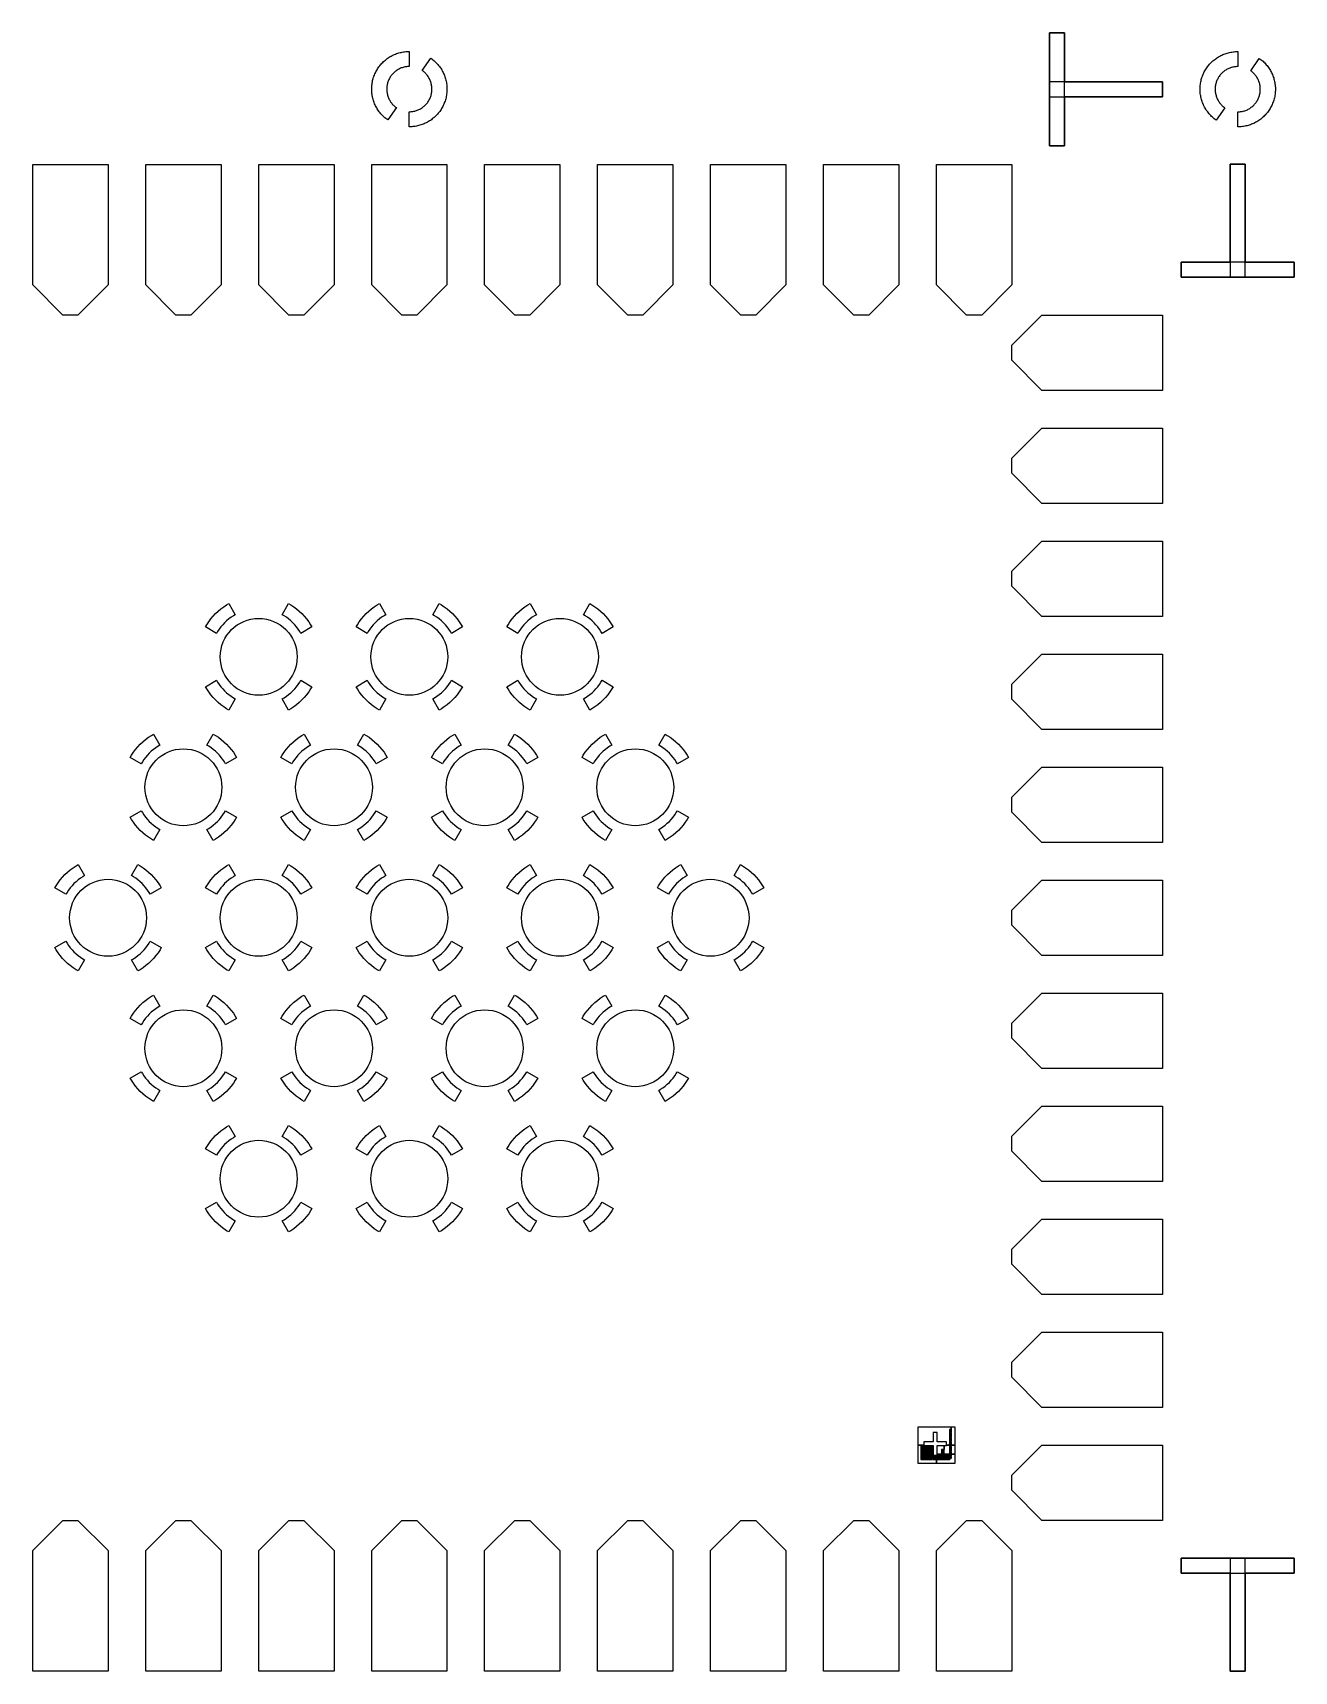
# Model space of a CAD drawing. Extents: x -17000 to 83000, y -61000 to 39000.
# Drawn here: x 28000 to 44750, y -10002 to 11748 of the extents above; entities that cross this region are included whole.
import ezdxf

# ---------------------------------------------------------------- set-up
doc = ezdxf.new("R2010")
doc.units = 0
doc.layers.add('Central Electrodes', color=2, linetype='CONTINUOUS')

# ---------------------------------------------------------------- blocks, each defined once
blk = doc.blocks.new('Half_moon_alignment1')
at = {"layer": 'Central Electrodes'}
for points in [[(-286.79, -409.58), (-299.5, -400.5), (-311.75, -391), (-324, -381), (-335.75, -370.75), (-347, -360), (-358, -349), (-368.75, -337.5), (-379.25, -326), (-389.25, -314), (-398.75, -301.5), (-408, -289), (-417, -276), (-425.25, -263), (-433.25, -249.5), (-441, -236), (-448, -222), (-454.75, -208), (-461, -193.5), (-466.75, -179), (-472.25, -164.5), (-477.25, -149.5), (-481.5, -134.5), (-485.5, -119.5), (-489, -104.25), (-492, -89), (-494.5, -73.5), (-496.75, -58), (-498.25, -42.5), (-499.25, -27), (-500, -11.25), (-500, 4.25), (-499.75, 20), (-498.75, 35.5), (-497.5, 51), (-495.5, 66.5), (-493.25, 82), (-490.5, 97.5), (-487.25, 112.75), (-483.5, 127.75), (-479.25, 143), (-474.5, 157.75), (-469.25, 172.5), (-463.75, 187), (-457.75, 201.5), (-451, 215.75), (-444.25, 229.75), (-436.75, 243.5), (-429, 257), (-420.75, 270.25), (-412, 283.25), (-403, 296), (-393.5, 308.5), (-383.75, 320.5), (-373.5, 332.5), (-363, 344), (-352, 355), (-340.75, 366), (-329.25, 376.5), (-317.25, 386.5), (-305, 396.25), (-292.5, 405.5), (-279.75, 414.5), (-266.5, 423), (-253.25, 431.25), (-239.75, 438.75), (-225.75, 446), (-211.75, 453), (-197.5, 459.25), (-183, 465.25), (-168.5, 470.75), (-153.75, 475.75), (-138.75, 480.5), (-123.75, 484.5), (-108.5, 488), (-93.25, 491.25), (-77.75, 494), (-62.25, 496.25), (-46.75, 497.75), (-31.25, 499), (-15.5, 499.75), (0, 500), (0, 300), (-12, 299.75), (-24, 299), (-36, 297.75), (-48, 296.25), (-59.75, 294), (-71.5, 291.25), (-83.25, 288.25), (-94.75, 284.75), (-106.25, 280.75), (-117.25, 276.25), (-128.25, 271.25), (-139, 265.75), (-149.75, 260), (-160, 253.75), (-170, 247.25), (-179.75, 240.25), (-189.25, 232.75), (-198.5, 225), (-207.5, 216.75), (-216, 208.25), (-224.25, 199.5), (-232, 190.25), (-239.5, 180.75), (-246.5, 171), (-253.25, 161), (-259.5, 150.75), (-265.25, 140.25), (-270.75, 129.5), (-275.75, 118.5), (-280.25, 107.25), (-284.25, 96), (-288, 84.5), (-291, 72.75), (-293.75, 61), (-296, 49.25), (-297.75, 37.25), (-299, 25.25), (-299.75, 13.25), (-300, 1.25), (-299.75, -10.75), (-299.25, -22.75), (-298, -34.75), (-296.25, -46.75), (-294.25, -58.75), (-291.75, -70.5), (-288.5, -82), (-285, -93.5), (-281, -105), (-276.75, -116.25), (-271.75, -127.25), (-266.5, -138), (-260.75, -148.5), (-254.5, -159), (-248, -169), (-241, -178.75), (-233.5, -188.25), (-225.75, -197.5), (-217.75, -206.5), (-209.25, -215), (-200.5, -223.25), (-191.25, -231.25), (-181.75, -238.75), (-172.07, -245.75)], [(0, -500), (0, -300), (12, -299.75), (24, -299), (36, -297.75), (48, -296.25), (59.75, -294), (71.5, -291.25), (83.25, -288.25), (94.75, -284.75), (106.25, -280.75), (117.25, -276.25), (128.25, -271.25), (139, -265.75), (149.75, -260), (160, -253.75), (170, -247.25), (179.75, -240.25), (189.25, -232.75), (198.5, -225), (207.5, -216.75), (216, -208.25), (224.25, -199.5), (232, -190.25), (239.5, -180.75), (246.5, -171), (253.25, -161), (259.5, -150.75), (265.25, -140.25), (270.75, -129.5), (275.75, -118.5), (280.25, -107.25), (284.25, -96), (288, -84.5), (291, -72.75), (293.75, -61), (296, -49.25), (297.75, -37.25), (299, -25.25), (299.75, -13.25), (300, -1.25), (299.75, 10.75), (299.25, 22.75), (298, 34.75), (296.25, 46.75), (294.25, 58.75), (291.75, 70.5), (288.5, 82), (285, 93.5), (281, 105), (276.75, 116.25), (271.75, 127.25), (266.5, 138), (260.75, 148.5), (254.5, 159), (248, 169), (241, 178.75), (233.5, 188.25), (225.75, 197.5), (217.75, 206.5), (209.25, 215), (200.5, 223.25), (191.25, 231.25), (181.75, 238.75), (172.07, 245.75), (286.79, 409.58), (299.5, 400.5), (311.75, 391), (324, 381), (335.75, 370.75), (347, 360), (358, 349), (368.75, 337.5), (379.25, 326), (389.25, 314), (398.75, 301.5), (408, 289), (417, 276), (425.25, 263), (433.25, 249.5), (441, 236), (448, 222), (454.75, 208), (461, 193.5), (466.75, 179), (472.25, 164.5), (477.25, 149.5), (481.5, 134.5), (485.5, 119.5), (489, 104.25), (492, 89), (494.5, 73.5), (496.75, 58), (498.25, 42.5), (499.25, 27), (500, 11.25), (500, -4.25), (499.75, -20), (498.75, -35.5), (497.5, -51), (495.5, -66.5), (493.25, -82), (490.5, -97.5), (487.25, -112.75), (483.5, -127.75), (479.25, -143), (474.5, -157.75), (469.25, -172.5), (463.75, -187), (457.75, -201.5), (451, -215.75), (444.25, -229.75), (436.75, -243.5), (429, -257), (420.75, -270.25), (412, -283.25), (403, -296), (393.5, -308.5), (383.75, -320.5), (373.5, -332.5), (363, -344), (352, -355), (340.75, -366), (329.25, -376.5), (317.25, -386.5), (305, -396.25), (292.5, -405.5), (279.75, -414.5), (266.5, -423), (253.25, -431.25), (239.75, -438.75), (225.75, -446), (211.75, -453), (197.5, -459.25), (183, -465.25), (168.5, -470.75), (153.75, -475.75), (138.75, -480.5), (123.75, -484.5), (108.5, -488), (93.25, -491.25), (77.75, -494), (62.25, -496.25), (46.75, -497.75), (31.25, -499), (15.5, -499.75)]]:
    blk.add_lwpolyline(points, close=True, dxfattribs=at)
blk = doc.blocks.new('BIG_photolith_alignment1')
at = {"layer": 'Central Electrodes'}
for points in [[(-225, -17.5), (-225, 225), (210, 225), (210, 190), (190, 190), (190, 185), (210, 185), (210, 180.5), (190, 180.5), (190, 175.5), (210, 175.5), (210, 171), (190, 171), (190, 166), (210, 166), (210, 161.5), (190, 161.5), (190, 156.5), (210, 156.5), (210, 152), (190, 152), (190, 147), (210, 147), (210, 142.5), (190, 142.5), (190, 137.5), (210, 137.5), (210, 133), (190, 133), (190, 128), (210, 128), (210, 123.5), (190, 123.5), (190, 118.5), (210, 118.5), (210, 114), (190, 114), (190, 109), (210, 109), (210, 104.5), (190, 104.5), (190, 99.5), (210, 99.5), (210, 95), (190, 95), (190, 90), (210, 90), (210, 85.5), (190, 85.5), (190, 80.5), (210, 80.5), (210, 76), (190, 76), (190, 71), (210, 71), (210, 66.5), (190, 66.5), (190, 61.5), (210, 61.5), (210, 57), (190, 57), (190, 52), (210, 52), (210, 47.5), (190, 47.5), (190, 42.5), (210, 42.5), (210, 38), (190, 38), (190, 33), (210, 33), (210, 28.5), (190, 28.5), (190, 23.5), (210, 23.5), (210, 19), (190, 19), (190, 14), (210, 14), (210, 9.5), (190, 9.5), (190, 4.5), (210, 4.5), (210, 0), (185, 0), (185, -5), (210, -5), (210, -9.5), (190, -9.5), (190, -14.5), (210, -14.5), (210, 225), (260, 225), (260, -17.5), (150, -17.5), (150, 25), (25, 25), (25, 150), (-25, 150), (-25, 25), (-150, 25), (-150, -17.5)], [(-225, -260), (-225, -17.5), (-185, -17.5), (-185, -190), (-190, -190), (-190, -210), (-185, -210), (-185, -17.5), (-175.5, -17.5), (-175.5, -190), (-180.5, -190), (-180.5, -210), (-175.5, -210), (-175.5, -17.5), (-166, -17.5), (-166, -190), (-171, -190), (-171, -210), (-166, -210), (-166, -17.5), (-156.5, -17.5), (-156.5, -190), (-161.5, -190), (-161.5, -210), (-156.5, -210), (-156.5, -17.5), (-150, -17.5), (-150, -25), (-147, -25), (-147, -190), (-152, -190), (-152, -210), (-147, -210), (-147, -25), (-137.5, -25), (-137.5, -190), (-142.5, -190), (-142.5, -210), (-137.5, -210), (-137.5, -25), (-128, -25), (-128, -190), (-133, -190), (-133, -210), (-128, -210), (-128, -25), (-118.5, -25), (-118.5, -190), (-123.5, -190), (-123.5, -210), (-118.5, -210), (-118.5, -25), (-109, -25), (-109, -190), (-114, -190), (-114, -210), (-109, -210), (-109, -25), (-99.5, -25), (-99.5, -190), (-104.5, -190), (-104.5, -210), (-99.5, -210), (-99.5, -25), (-90, -25), (-90, -190), (-95, -190), (-95, -210), (-90, -210), (-90, -25), (-80.5, -25), (-80.5, -190), (-85.5, -190), (-85.5, -210), (-80.5, -210), (-80.5, -25), (-71, -25), (-71, -190), (-76, -190), (-76, -210), (-71, -210), (-71, -25), (-61.5, -25), (-61.5, -190), (-66.5, -190), (-66.5, -210), (-61.5, -210), (-61.5, -25), (-52, -25), (-52, -190), (-57, -190), (-57, -210), (-52, -210), (-52, -25), (-42.5, -25), (-42.5, -190), (-47.5, -190), (-47.5, -210), (-42.5, -210), (-42.5, -25), (-33, -25), (-33, -190), (-38, -190), (-38, -210), (-33, -210), (-33, -25), (-25, -25), (-25, -150), (-23.5, -150), (-23.5, -190), (-28.5, -190), (-28.5, -210), (-23.5, -210), (-23.5, -150), (-14, -150), (-14, -190), (-19, -190), (-19, -210), (-14, -210), (-14, -150), (-4.5, -150), (-4.5, -190), (-9.5, -190), (-9.5, -210), (-4.5, -210), (-4.5, -150), (5, -150), (5, -185), (0, -185), (0, -210), (5, -210), (5, -150), (14.5, -150), (14.5, -190), (9.5, -190), (9.5, -210), (14.5, -210), (14.5, -150), (17.5, -150), (17.5, -260)], [(17.5, -260), (17.5, -150), (24, -150), (24, -190), (19, -190), (19, -210), (24, -210), (24, -150), (25, -150), (25, -138.75), (33.5, -138.75), (33.5, -190), (28.5, -190), (28.5, -210), (33.5, -210), (33.5, -138.75), (43, -138.75), (43, -190), (38, -190), (38, -210), (43, -210), (43, -138.75), (52.5, -138.75), (52.5, -190), (47.5, -190), (47.5, -210), (52.5, -210), (52.5, -138.75), (62, -138.75), (62, -190), (57, -190), (57, -210), (62, -210), (62, -138.75), (71.5, -138.75), (71.5, -190), (66.5, -190), (66.5, -210), (71.5, -210), (71.5, -138.75), (81, -138.75), (81, -190), (76, -190), (76, -210), (81, -210), (81, -138.75), (90.5, -138.75), (90.5, -190), (85.5, -190), (85.5, -210), (90.5, -210), (90.5, -138.75), (100, -138.75), (100, -190), (95, -190), (95, -210), (100, -210), (100, -138.75), (109.5, -138.75), (109.5, -190), (104.5, -190), (104.5, -210), (109.5, -210), (109.5, -138.75), (119, -138.75), (119, -190), (114, -190), (114, -210), (119, -210), (119, -138.75), (128.5, -138.75), (128.5, -190), (123.5, -190), (123.5, -210), (128.5, -210), (128.5, -138.75), (138, -138.75), (138, -190), (133, -190), (133, -210), (138, -210), (138, -138.75), (147.5, -138.75), (147.5, -190), (142.5, -190), (142.5, -210), (147.5, -210), (147.5, -138.75), (157, -138.75), (157, -190), (152, -190), (152, -210), (157, -210), (157, -138.75), (166.5, -138.75), (166.5, -190), (161.5, -190), (161.5, -210), (166.5, -210), (166.5, -138.75), (176, -138.75), (176, -190), (171, -190), (171, -210), (176, -210), (176, -138.75), (185.5, -138.75), (185.5, -190), (180.5, -190), (180.5, -210), (185.5, -210), (185.5, -138.75), (210, -138.75), (210, -142.5), (190, -142.5), (190, -147.5), (210, -147.5), (210, -152), (190, -152), (190, -157), (210, -157), (210, -161.5), (190, -161.5), (190, -166.5), (210, -166.5), (210, -171), (190, -171), (190, -176), (210, -176), (210, -180.5), (190, -180.5), (190, -185.5), (210, -185.5), (210, -190), (190, -190), (190, -210), (195, -210), (195, -195), (210, -195), (210, -138.75), (260, -138.75), (260, -260)], [(25, -138.75), (25, -25), (117.5, -25), (117.5, -77.5), (82.5, -77.5), (82.5, -122.5), (117.5, -122.5), (117.5, -25), (150, -25), (150, -17.5), (210, -17.5), (210, -19), (190, -19), (190, -24), (210, -24), (210, -28.5), (190, -28.5), (190, -33.5), (210, -33.5), (210, -38), (190, -38), (190, -43), (210, -43), (210, -47.5), (190, -47.5), (190, -52.5), (210, -52.5), (210, -57), (190, -57), (190, -62), (210, -62), (210, -66.5), (190, -66.5), (190, -71.5), (210, -71.5), (210, -76), (190, -76), (190, -81), (210, -81), (210, -85.5), (190, -85.5), (190, -90.5), (210, -90.5), (210, -95), (190, -95), (190, -100), (210, -100), (210, -104.5), (190, -104.5), (190, -109.5), (210, -109.5), (210, -114), (190, -114), (190, -119), (210, -119), (210, -123.5), (190, -123.5), (190, -128.5), (210, -128.5), (210, -133), (190, -133), (190, -138), (210, -138), (210, -17.5), (260, -17.5), (260, -138.75)], [(92.5, -117.5), (87.5, -112.5), (87.5, -87.5), (92.5, -82.5), (107.5, -82.5), (112.5, -87.5), (112.5, -112.5), (107.5, -117.5), (92.5, -117.5), (92.5, -110), (95, -112.5), (105, -112.5), (107.5, -110), (107.5, -90), (105, -87.5), (95, -87.5), (92.5, -90)]]:
    blk.add_lwpolyline(points, close=True, dxfattribs=at)

msp = doc.modelspace()

# ---------------------------------------------------------------- linework, layer by layer
at = {"layer": 'Central Electrodes'}
for points in [[(41499.865, 10248.084), (41499.865, 11748.084), (41699.865, 11748.084), (41699.865, 11098.084), (42999.865, 11098.084), (42999.865, 10898.084), (41699.865, 10898.084), (41699.865, 10248.084)], [(28400, 8000), (28000, 8400), (28000, 10000), (29000, 10000), (29000, 8400), (28600, 8000)], [(29900, 8000), (29500, 8400), (29500, 10000), (30500, 10000), (30500, 8400), (30100, 8000)], [(31400, 8000), (31000, 8400), (31000, 10000), (32000, 10000), (32000, 8400), (31600, 8000)], [(32900, 8000), (32500, 8400), (32500, 10000), (33500, 10000), (33500, 8400), (33100, 8000)], [(34400, 8000), (34000, 8400), (34000, 10000), (35000, 10000), (35000, 8400), (34600, 8000)], [(35900, 8000), (35500, 8400), (35500, 10000), (36500, 10000), (36500, 8400), (36100, 8000)], [(37400, 8000), (37000, 8400), (37000, 10000), (38000, 10000), (38000, 8400), (37600, 8000)], [(38900, 8000), (38500, 8400), (38500, 10000), (39500, 10000), (39500, 8400), (39100, 8000)], [(40400, 8000), (40000, 8400), (40000, 10000), (41000, 10000), (41000, 8400), (40600, 8000)], [(43249.137, 8501.916), (43249.137, 8701.916), (43899.137, 8701.916), (43899.137, 10001.916), (44099.137, 10001.916), (44099.137, 8701.916), (44749.137, 8701.916), (44749.137, 8501.916)], [(41400, 7000), (41000, 7400), (41000, 7600), (41400, 8000), (43000, 8000), (43000, 7000)], [(41400, 5500), (41000, 5900), (41000, 6100), (41400, 6500), (43000, 6500), (43000, 5500)], [(41400, 4000), (41000, 4400), (41000, 4600), (41400, 5000), (43000, 5000), (43000, 4000)], [(30440.743, 3775.442), (30293.52, 3860.442), (30310.303, 3889.513), (30336.206, 3928.896), (30364.353, 3966.704), (30394.654, 4002.814), (30427.001, 4037.1), (30461.287, 4069.448), (30497.398, 4099.748), (30535.205, 4127.895), (30574.59, 4153.799), (30603.66, 4170.582), (30688.66, 4023.358), (30663.872, 4009.047), (30632.757, 3988.581), (30602.88, 3966.34), (30574.35, 3942.399), (30547.26, 3916.842), (30521.701, 3889.751), (30497.762, 3861.221), (30475.521, 3831.346), (30455.055, 3800.229)], [(31559.257, 3775.442), (31544.945, 3800.229), (31524.479, 3831.346), (31502.238, 3861.221), (31478.299, 3889.751), (31452.74, 3916.842), (31425.649, 3942.399), (31397.12, 3966.34), (31367.243, 3988.581), (31336.127, 4009.047), (31311.34, 4023.358), (31396.34, 4170.582), (31425.409, 4153.799), (31464.794, 4127.895), (31502.602, 4099.748), (31538.713, 4069.448), (31572.999, 4037.1), (31605.346, 4002.814), (31635.646, 3966.704), (31663.793, 3928.896), (31689.697, 3889.513), (31706.48, 3860.442)], [(32440.743, 3775.442), (32293.52, 3860.442), (32310.303, 3889.513), (32336.206, 3928.896), (32364.353, 3966.704), (32394.654, 4002.814), (32427.001, 4037.1), (32461.287, 4069.448), (32497.398, 4099.748), (32535.205, 4127.895), (32574.59, 4153.799), (32603.66, 4170.582), (32688.66, 4023.358), (32663.872, 4009.047), (32632.757, 3988.581), (32602.88, 3966.34), (32574.35, 3942.399), (32547.26, 3916.842), (32521.701, 3889.751), (32497.762, 3861.221), (32475.521, 3831.346), (32455.055, 3800.229)], [(33559.257, 3775.442), (33544.945, 3800.229), (33524.479, 3831.346), (33502.238, 3861.221), (33478.299, 3889.751), (33452.74, 3916.842), (33425.65, 3942.399), (33397.12, 3966.34), (33367.243, 3988.581), (33336.127, 4009.047), (33311.34, 4023.358), (33396.34, 4170.582), (33425.409, 4153.799), (33464.794, 4127.895), (33502.602, 4099.748), (33538.713, 4069.448), (33572.999, 4037.1), (33605.346, 4002.814), (33635.646, 3966.704), (33663.793, 3928.896), (33689.697, 3889.513), (33706.48, 3860.442)], [(34440.743, 3775.442), (34293.52, 3860.442), (34310.303, 3889.513), (34336.207, 3928.896), (34364.354, 3966.704), (34394.654, 4002.814), (34427.001, 4037.1), (34461.287, 4069.448), (34497.398, 4099.748), (34535.206, 4127.895), (34574.591, 4153.799), (34603.66, 4170.582), (34688.66, 4023.358), (34663.873, 4009.047), (34632.757, 3988.581), (34602.88, 3966.34), (34574.35, 3942.399), (34547.26, 3916.842), (34521.701, 3889.751), (34497.762, 3861.221), (34475.521, 3831.346), (34455.055, 3800.229)], [(35559.257, 3775.442), (35544.945, 3800.229), (35524.479, 3831.346), (35502.238, 3861.221), (35478.299, 3889.751), (35452.74, 3916.842), (35425.65, 3942.399), (35397.12, 3966.34), (35367.243, 3988.581), (35336.127, 4009.047), (35311.34, 4023.358), (35396.34, 4170.582), (35425.409, 4153.799), (35464.794, 4127.895), (35502.602, 4099.748), (35538.713, 4069.448), (35572.999, 4037.1), (35605.346, 4002.814), (35635.646, 3966.704), (35663.793, 3928.896), (35689.697, 3889.513), (35706.48, 3860.442)], [(41400, 2500), (41000, 2900), (41000, 3100), (41400, 3500), (43000, 3500), (43000, 2500)], [(30603.66, 2757.621), (30574.59, 2774.405), (30535.206, 2800.309), (30497.399, 2828.454), (30461.287, 2858.756), (30427.001, 2891.103), (30394.654, 2925.389), (30364.353, 2961.499), (30336.206, 2999.308), (30310.303, 3038.691), (30293.52, 3067.762), (30440.743, 3152.762), (30455.054, 3127.974), (30475.521, 3096.858), (30497.762, 3066.982), (30521.701, 3038.452), (30547.26, 3011.362), (30574.351, 2985.803), (30602.88, 2961.864), (30632.756, 2939.622), (30663.874, 2919.156), (30688.66, 2904.845)], [(31396.34, 2757.621), (31311.34, 2904.845), (31336.126, 2919.156), (31367.244, 2939.622), (31397.12, 2961.864), (31425.649, 2985.803), (31452.74, 3011.362), (31478.299, 3038.452), (31502.238, 3066.982), (31524.479, 3096.858), (31544.945, 3127.974), (31559.257, 3152.762), (31706.48, 3067.762), (31689.696, 3038.691), (31663.794, 2999.308), (31635.646, 2961.499), (31605.346, 2925.389), (31572.999, 2891.103), (31538.713, 2858.756), (31502.601, 2828.454), (31464.794, 2800.309), (31425.41, 2774.405)], [(32603.66, 2757.621), (32574.59, 2774.405), (32535.206, 2800.309), (32497.399, 2828.454), (32461.287, 2858.756), (32427.001, 2891.103), (32394.654, 2925.389), (32364.353, 2961.499), (32336.206, 2999.308), (32310.303, 3038.691), (32293.52, 3067.762), (32440.743, 3152.762), (32455.054, 3127.974), (32475.521, 3096.858), (32497.762, 3066.982), (32521.701, 3038.452), (32547.26, 3011.362), (32574.351, 2985.803), (32602.88, 2961.864), (32632.756, 2939.622), (32663.874, 2919.156), (32688.66, 2904.845)], [(33396.34, 2757.621), (33311.34, 2904.845), (33336.126, 2919.156), (33367.244, 2939.622), (33397.12, 2961.864), (33425.649, 2985.803), (33452.74, 3011.362), (33478.299, 3038.452), (33502.238, 3066.982), (33524.479, 3096.858), (33544.945, 3127.974), (33559.257, 3152.762), (33706.48, 3067.762), (33689.697, 3038.691), (33663.794, 2999.308), (33635.646, 2961.499), (33605.346, 2925.389), (33572.999, 2891.103), (33538.713, 2858.756), (33502.601, 2828.454), (33464.794, 2800.309), (33425.41, 2774.405)], [(34603.66, 2757.621), (34574.59, 2774.405), (34535.206, 2800.309), (34497.399, 2828.454), (34461.287, 2858.756), (34427.001, 2891.103), (34394.654, 2925.389), (34364.354, 2961.499), (34336.206, 2999.308), (34310.303, 3038.691), (34293.52, 3067.762), (34440.743, 3152.762), (34455.055, 3127.974), (34475.521, 3096.858), (34497.762, 3066.982), (34521.701, 3038.452), (34547.26, 3011.362), (34574.351, 2985.803), (34602.88, 2961.864), (34632.756, 2939.622), (34663.874, 2919.156), (34688.66, 2904.845)], [(35396.34, 2757.621), (35311.34, 2904.845), (35336.126, 2919.156), (35367.244, 2939.622), (35397.12, 2961.864), (35425.649, 2985.803), (35452.74, 3011.362), (35478.299, 3038.452), (35502.238, 3066.982), (35524.479, 3096.858), (35544.945, 3127.974), (35559.257, 3152.762), (35706.48, 3067.762), (35689.697, 3038.691), (35663.794, 2999.308), (35635.646, 2961.499), (35605.346, 2925.389), (35572.999, 2891.103), (35538.713, 2858.756), (35502.601, 2828.454), (35464.794, 2800.309), (35425.41, 2774.405)], [(29440.743, 2043.391), (29293.52, 2128.391), (29310.303, 2157.462), (29336.206, 2196.845), (29364.354, 2234.653), (29394.654, 2270.764), (29427.001, 2305.05), (29461.287, 2337.397), (29497.398, 2367.697), (29535.205, 2395.844), (29574.59, 2421.748), (29603.66, 2438.531), (29688.66, 2291.307), (29663.872, 2276.996), (29632.757, 2256.53), (29602.879, 2234.288), (29574.351, 2210.35), (29547.26, 2184.791), (29521.701, 2157.7), (29497.763, 2129.172), (29475.52, 2099.294), (29455.055, 2068.178)], [(30559.257, 2043.391), (30544.945, 2068.178), (30524.479, 2099.294), (30502.237, 2129.172), (30478.299, 2157.7), (30452.74, 2184.791), (30425.649, 2210.35), (30397.121, 2234.288), (30367.243, 2256.53), (30336.127, 2276.996), (30311.34, 2291.307), (30396.34, 2438.531), (30425.409, 2421.748), (30464.794, 2395.844), (30502.602, 2367.697), (30538.713, 2337.397), (30572.999, 2305.05), (30605.346, 2270.764), (30635.646, 2234.653), (30663.793, 2196.845), (30689.697, 2157.462), (30706.48, 2128.391)], [(31440.743, 2043.391), (31293.52, 2128.391), (31310.303, 2157.462), (31336.206, 2196.845), (31364.354, 2234.653), (31394.654, 2270.764), (31427.001, 2305.05), (31461.287, 2337.397), (31497.398, 2367.697), (31535.205, 2395.844), (31574.59, 2421.748), (31603.66, 2438.531), (31688.66, 2291.307), (31663.872, 2276.996), (31632.757, 2256.53), (31602.879, 2234.288), (31574.351, 2210.35), (31547.26, 2184.791), (31521.701, 2157.7), (31497.763, 2129.172), (31475.52, 2099.294), (31455.055, 2068.178)], [(32559.257, 2043.391), (32544.945, 2068.178), (32524.479, 2099.294), (32502.237, 2129.172), (32478.299, 2157.7), (32452.74, 2184.791), (32425.649, 2210.35), (32397.121, 2234.288), (32367.243, 2256.53), (32336.127, 2276.996), (32311.34, 2291.307), (32396.34, 2438.531), (32425.409, 2421.748), (32464.794, 2395.844), (32502.602, 2367.697), (32538.713, 2337.397), (32572.999, 2305.05), (32605.346, 2270.764), (32635.646, 2234.653), (32663.793, 2196.845), (32689.697, 2157.462), (32706.48, 2128.391)], [(33440.743, 2043.391), (33293.52, 2128.391), (33310.303, 2157.462), (33336.207, 2196.845), (33364.354, 2234.653), (33394.654, 2270.764), (33427.001, 2305.05), (33461.287, 2337.397), (33497.398, 2367.697), (33535.206, 2395.844), (33574.591, 2421.748), (33603.66, 2438.531), (33688.66, 2291.307), (33663.873, 2276.996), (33632.757, 2256.53), (33602.879, 2234.288), (33574.351, 2210.35), (33547.26, 2184.791), (33521.701, 2157.7), (33497.763, 2129.172), (33475.521, 2099.294), (33455.055, 2068.178)], [(34559.257, 2043.391), (34544.945, 2068.178), (34524.479, 2099.294), (34502.237, 2129.172), (34478.299, 2157.7), (34452.74, 2184.791), (34425.649, 2210.35), (34397.121, 2234.288), (34367.243, 2256.53), (34336.127, 2276.996), (34311.34, 2291.307), (34396.34, 2438.531), (34425.409, 2421.748), (34464.794, 2395.844), (34502.602, 2367.697), (34538.713, 2337.397), (34572.999, 2305.05), (34605.346, 2270.764), (34635.646, 2234.653), (34663.793, 2196.845), (34689.697, 2157.462), (34706.48, 2128.391)], [(35440.743, 2043.391), (35293.52, 2128.391), (35310.303, 2157.462), (35336.207, 2196.845), (35364.354, 2234.653), (35394.654, 2270.764), (35427.001, 2305.05), (35461.287, 2337.397), (35497.398, 2367.697), (35535.206, 2395.844), (35574.591, 2421.748), (35603.66, 2438.531), (35688.66, 2291.307), (35663.873, 2276.996), (35632.757, 2256.53), (35602.879, 2234.288), (35574.351, 2210.35), (35547.26, 2184.791), (35521.701, 2157.7), (35497.763, 2129.172), (35475.521, 2099.294), (35455.055, 2068.178)], [(36559.257, 2043.391), (36544.945, 2068.178), (36524.479, 2099.294), (36502.237, 2129.172), (36478.299, 2157.7), (36452.74, 2184.791), (36425.649, 2210.35), (36397.121, 2234.288), (36367.243, 2256.53), (36336.127, 2276.996), (36311.34, 2291.307), (36396.34, 2438.531), (36425.409, 2421.748), (36464.794, 2395.844), (36502.602, 2367.697), (36538.713, 2337.397), (36572.999, 2305.05), (36605.346, 2270.764), (36635.646, 2234.653), (36663.793, 2196.845), (36689.697, 2157.462), (36706.48, 2128.391)], [(41400, 1000), (41000, 1400), (41000, 1600), (41400, 2000), (43000, 2000), (43000, 1000)], [(29603.66, 1025.57), (29574.59, 1042.354), (29535.206, 1068.258), (29497.398, 1096.405), (29461.287, 1126.705), (29427.001, 1159.052), (29394.654, 1193.338), (29364.353, 1229.448), (29336.206, 1267.257), (29310.303, 1306.64), (29293.52, 1335.711), (29440.743, 1420.711), (29455.055, 1395.923), (29475.52, 1364.807), (29497.762, 1334.931), (29521.701, 1306.402), (29547.26, 1279.311), (29574.351, 1253.752), (29602.879, 1229.814), (29632.757, 1207.572), (29663.873, 1187.106), (29688.66, 1172.794)], [(30396.34, 1025.57), (30311.34, 1172.794), (30336.127, 1187.106), (30367.243, 1207.572), (30397.121, 1229.814), (30425.649, 1253.752), (30452.74, 1279.311), (30478.299, 1306.402), (30502.237, 1334.931), (30524.48, 1364.807), (30544.945, 1395.923), (30559.257, 1420.711), (30706.48, 1335.711), (30689.696, 1306.64), (30663.794, 1267.257), (30635.646, 1229.448), (30605.346, 1193.338), (30572.999, 1159.052), (30538.713, 1126.705), (30502.602, 1096.405), (30464.794, 1068.258), (30425.41, 1042.354)], [(31603.66, 1025.57), (31574.59, 1042.354), (31535.206, 1068.258), (31497.398, 1096.405), (31461.287, 1126.705), (31427.001, 1159.052), (31394.654, 1193.338), (31364.353, 1229.448), (31336.206, 1267.257), (31310.303, 1306.64), (31293.52, 1335.711), (31440.743, 1420.711), (31455.055, 1395.923), (31475.52, 1364.807), (31497.762, 1334.931), (31521.701, 1306.402), (31547.26, 1279.311), (31574.351, 1253.752), (31602.879, 1229.814), (31632.757, 1207.572), (31663.873, 1187.106), (31688.66, 1172.794)], [(32396.34, 1025.57), (32311.34, 1172.794), (32336.127, 1187.106), (32367.243, 1207.572), (32397.121, 1229.814), (32425.649, 1253.752), (32452.74, 1279.311), (32478.299, 1306.402), (32502.237, 1334.931), (32524.48, 1364.807), (32544.945, 1395.923), (32559.257, 1420.711), (32706.48, 1335.711), (32689.696, 1306.64), (32663.794, 1267.257), (32635.646, 1229.448), (32605.346, 1193.338), (32572.999, 1159.052), (32538.713, 1126.705), (32502.602, 1096.405), (32464.794, 1068.258), (32425.41, 1042.354)], [(33603.66, 1025.57), (33574.59, 1042.354), (33535.206, 1068.258), (33497.398, 1096.405), (33461.287, 1126.705), (33427.001, 1159.052), (33394.654, 1193.338), (33364.354, 1229.448), (33336.206, 1267.257), (33310.303, 1306.64), (33293.52, 1335.711), (33440.743, 1420.711), (33455.055, 1395.923), (33475.52, 1364.807), (33497.762, 1334.931), (33521.701, 1306.402), (33547.26, 1279.311), (33574.351, 1253.752), (33602.879, 1229.814), (33632.757, 1207.572), (33663.873, 1187.106), (33688.66, 1172.794)], [(34396.34, 1025.57), (34311.34, 1172.794), (34336.127, 1187.106), (34367.243, 1207.572), (34397.121, 1229.814), (34425.649, 1253.752), (34452.74, 1279.311), (34478.299, 1306.402), (34502.238, 1334.931), (34524.48, 1364.807), (34544.945, 1395.923), (34559.257, 1420.711), (34706.48, 1335.711), (34689.697, 1306.64), (34663.794, 1267.257), (34635.646, 1229.448), (34605.346, 1193.338), (34572.999, 1159.052), (34538.713, 1126.705), (34502.602, 1096.405), (34464.794, 1068.258), (34425.41, 1042.354)], [(35603.66, 1025.57), (35574.59, 1042.354), (35535.206, 1068.258), (35497.398, 1096.405), (35461.287, 1126.705), (35427.001, 1159.052), (35394.654, 1193.338), (35364.354, 1229.448), (35336.206, 1267.257), (35310.303, 1306.64), (35293.52, 1335.711), (35440.743, 1420.711), (35455.055, 1395.923), (35475.52, 1364.807), (35497.762, 1334.931), (35521.701, 1306.402), (35547.26, 1279.311), (35574.351, 1253.752), (35602.879, 1229.814), (35632.757, 1207.572), (35663.873, 1187.106), (35688.66, 1172.794)], [(36396.34, 1025.57), (36311.34, 1172.794), (36336.127, 1187.106), (36367.243, 1207.572), (36397.121, 1229.814), (36425.649, 1253.752), (36452.74, 1279.311), (36478.299, 1306.402), (36502.238, 1334.931), (36524.48, 1364.807), (36544.945, 1395.923), (36559.257, 1420.711), (36706.48, 1335.711), (36689.697, 1306.64), (36663.794, 1267.257), (36635.646, 1229.448), (36605.346, 1193.338), (36572.999, 1159.052), (36538.713, 1126.705), (36502.602, 1096.405), (36464.794, 1068.258), (36425.41, 1042.354)], [(28440.743, 311.34), (28293.52, 396.34), (28310.303, 425.411), (28336.206, 464.794), (28364.354, 502.602), (28394.654, 538.713), (28427.001, 572.999), (28461.287, 605.346), (28497.398, 635.646), (28535.206, 663.793), (28574.589, 689.697), (28603.66, 706.48), (28688.66, 559.257), (28663.873, 544.945), (28632.757, 524.479), (28602.879, 502.237), (28574.351, 478.299), (28547.26, 452.74), (28521.701, 425.649), (28497.763, 397.121), (28475.52, 367.243), (28455.055, 336.127)], [(29559.257, 311.34), (29544.945, 336.127), (29524.479, 367.243), (29502.237, 397.121), (29478.299, 425.649), (29452.74, 452.74), (29425.649, 478.299), (29397.121, 502.237), (29367.243, 524.479), (29336.127, 544.945), (29311.34, 559.257), (29396.34, 706.48), (29425.411, 689.697), (29464.794, 663.793), (29502.602, 635.646), (29538.713, 605.346), (29572.999, 572.999), (29605.346, 538.713), (29635.646, 502.602), (29663.793, 464.794), (29689.697, 425.411), (29706.48, 396.34)], [(30440.743, 311.34), (30293.52, 396.34), (30310.303, 425.411), (30336.206, 464.794), (30364.354, 502.602), (30394.654, 538.713), (30427.001, 572.999), (30461.287, 605.346), (30497.398, 635.646), (30535.206, 663.793), (30574.589, 689.697), (30603.66, 706.48), (30688.66, 559.257), (30663.873, 544.945), (30632.757, 524.479), (30602.879, 502.237), (30574.351, 478.299), (30547.26, 452.74), (30521.701, 425.649), (30497.763, 397.121), (30475.52, 367.243), (30455.055, 336.127)], [(31559.257, 311.34), (31544.945, 336.127), (31524.479, 367.243), (31502.237, 397.121), (31478.299, 425.649), (31452.74, 452.74), (31425.649, 478.299), (31397.121, 502.237), (31367.243, 524.479), (31336.127, 544.945), (31311.34, 559.257), (31396.34, 706.48), (31425.411, 689.697), (31464.794, 663.793), (31502.602, 635.646), (31538.713, 605.346), (31572.999, 572.999), (31605.346, 538.713), (31635.646, 502.602), (31663.793, 464.794), (31689.697, 425.411), (31706.48, 396.34)], [(32440.743, 311.34), (32293.52, 396.34), (32310.303, 425.411), (32336.206, 464.794), (32364.354, 502.602), (32394.654, 538.713), (32427.001, 572.999), (32461.287, 605.346), (32497.398, 635.646), (32535.206, 663.793), (32574.589, 689.697), (32603.66, 706.48), (32688.66, 559.257), (32663.873, 544.945), (32632.757, 524.479), (32602.879, 502.237), (32574.351, 478.299), (32547.26, 452.74), (32521.701, 425.649), (32497.763, 397.121), (32475.52, 367.243), (32455.055, 336.127)], [(33559.257, 311.34), (33544.945, 336.127), (33524.479, 367.243), (33502.237, 397.121), (33478.299, 425.649), (33452.74, 452.74), (33425.649, 478.299), (33397.121, 502.237), (33367.243, 524.479), (33336.127, 544.945), (33311.34, 559.257), (33396.34, 706.48), (33425.411, 689.697), (33464.794, 663.793), (33502.602, 635.646), (33538.713, 605.346), (33572.999, 572.999), (33605.346, 538.713), (33635.646, 502.602), (33663.793, 464.794), (33689.697, 425.411), (33706.48, 396.34)], [(34440.743, 311.34), (34293.52, 396.34), (34310.303, 425.411), (34336.207, 464.794), (34364.354, 502.602), (34394.654, 538.713), (34427.001, 572.999), (34461.287, 605.346), (34497.398, 635.646), (34535.206, 663.793), (34574.589, 689.697), (34603.66, 706.48), (34688.66, 559.257), (34663.873, 544.945), (34632.757, 524.479), (34602.879, 502.237), (34574.351, 478.299), (34547.26, 452.74), (34521.701, 425.649), (34497.763, 397.121), (34475.521, 367.243), (34455.055, 336.127)], [(35559.257, 311.34), (35544.945, 336.127), (35524.479, 367.243), (35502.237, 397.121), (35478.299, 425.649), (35452.74, 452.74), (35425.649, 478.299), (35397.121, 502.237), (35367.243, 524.479), (35336.127, 544.945), (35311.34, 559.257), (35396.34, 706.48), (35425.411, 689.697), (35464.794, 663.793), (35502.602, 635.646), (35538.713, 605.346), (35572.999, 572.999), (35605.346, 538.713), (35635.646, 502.602), (35663.793, 464.794), (35689.697, 425.411), (35706.48, 396.34)], [(36440.743, 311.34), (36293.52, 396.34), (36310.303, 425.411), (36336.207, 464.794), (36364.354, 502.602), (36394.654, 538.713), (36427.001, 572.999), (36461.287, 605.346), (36497.398, 635.646), (36535.206, 663.793), (36574.589, 689.697), (36603.66, 706.48), (36688.66, 559.257), (36663.873, 544.945), (36632.757, 524.479), (36602.879, 502.237), (36574.351, 478.299), (36547.26, 452.74), (36521.701, 425.649), (36497.763, 397.121), (36475.521, 367.243), (36455.055, 336.127)], [(37559.257, 311.34), (37544.945, 336.127), (37524.479, 367.243), (37502.237, 397.121), (37478.299, 425.649), (37452.74, 452.74), (37425.649, 478.299), (37397.121, 502.237), (37367.243, 524.479), (37336.127, 544.945), (37311.34, 559.257), (37396.34, 706.48), (37425.411, 689.697), (37464.794, 663.793), (37502.602, 635.646), (37538.713, 605.346), (37572.999, 572.999), (37605.346, 538.713), (37635.646, 502.602), (37663.793, 464.794), (37689.697, 425.411), (37706.48, 396.34)], [(41400, -500), (41000, -100), (41000, 100), (41400, 500), (43000, 500), (43000, -500)], [(28603.66, -706.48), (28574.589, -689.697), (28535.206, -663.793), (28497.398, -635.646), (28461.287, -605.346), (28427.001, -572.999), (28394.654, -538.713), (28364.354, -502.602), (28336.206, -464.794), (28310.303, -425.411), (28293.52, -396.34), (28440.743, -311.34), (28455.055, -336.127), (28475.52, -367.243), (28497.763, -397.121), (28521.701, -425.649), (28547.26, -452.74), (28574.351, -478.299), (28602.879, -502.237), (28632.757, -524.479), (28663.873, -544.945), (28688.66, -559.257)], [(29396.339, -706.48), (29311.34, -559.257), (29336.127, -544.945), (29367.243, -524.479), (29397.121, -502.237), (29425.649, -478.299), (29452.74, -452.74), (29478.299, -425.649), (29502.237, -397.121), (29524.479, -367.243), (29544.945, -336.127), (29559.257, -311.34), (29706.48, -396.34), (29689.697, -425.411), (29663.793, -464.794), (29635.646, -502.602), (29605.346, -538.713), (29572.999, -572.999), (29538.713, -605.346), (29502.602, -635.646), (29464.794, -663.793), (29425.411, -689.697)], [(30603.66, -706.48), (30574.589, -689.697), (30535.206, -663.793), (30497.398, -635.646), (30461.287, -605.346), (30427.001, -572.999), (30394.654, -538.713), (30364.354, -502.602), (30336.206, -464.794), (30310.303, -425.411), (30293.52, -396.34), (30440.743, -311.34), (30455.055, -336.127), (30475.52, -367.243), (30497.763, -397.121), (30521.701, -425.649), (30547.26, -452.74), (30574.351, -478.299), (30602.879, -502.237), (30632.757, -524.479), (30663.873, -544.945), (30688.66, -559.257)], [(31396.339, -706.48), (31311.34, -559.257), (31336.127, -544.945), (31367.243, -524.479), (31397.121, -502.237), (31425.649, -478.299), (31452.74, -452.74), (31478.299, -425.649), (31502.237, -397.121), (31524.479, -367.243), (31544.945, -336.127), (31559.257, -311.34), (31706.48, -396.34), (31689.697, -425.411), (31663.793, -464.794), (31635.646, -502.602), (31605.346, -538.713), (31572.999, -572.999), (31538.713, -605.346), (31502.602, -635.646), (31464.794, -663.793), (31425.411, -689.697)], [(32603.66, -706.48), (32574.589, -689.697), (32535.206, -663.793), (32497.398, -635.646), (32461.287, -605.346), (32427.001, -572.999), (32394.654, -538.713), (32364.354, -502.602), (32336.206, -464.794), (32310.303, -425.411), (32293.52, -396.34), (32440.743, -311.34), (32455.055, -336.127), (32475.52, -367.243), (32497.763, -397.121), (32521.701, -425.649), (32547.26, -452.74), (32574.351, -478.299), (32602.879, -502.237), (32632.757, -524.479), (32663.873, -544.945), (32688.66, -559.257)], [(33396.34, -706.48), (33311.34, -559.257), (33336.127, -544.945), (33367.243, -524.479), (33397.121, -502.237), (33425.649, -478.299), (33452.74, -452.74), (33478.299, -425.649), (33502.237, -397.121), (33524.479, -367.243), (33544.945, -336.127), (33559.257, -311.34), (33706.48, -396.34), (33689.697, -425.411), (33663.793, -464.794), (33635.646, -502.602), (33605.346, -538.713), (33572.999, -572.999), (33538.713, -605.346), (33502.602, -635.646), (33464.794, -663.793), (33425.411, -689.697)], [(34603.66, -706.48), (34574.589, -689.697), (34535.206, -663.793), (34497.398, -635.646), (34461.287, -605.346), (34427.001, -572.999), (34394.654, -538.713), (34364.354, -502.602), (34336.207, -464.794), (34310.303, -425.411), (34293.52, -396.34), (34440.743, -311.34), (34455.055, -336.127), (34475.521, -367.243), (34497.763, -397.121), (34521.701, -425.649), (34547.26, -452.74), (34574.351, -478.299), (34602.879, -502.237), (34632.757, -524.479), (34663.873, -544.945), (34688.66, -559.257)], [(35396.34, -706.48), (35311.34, -559.257), (35336.127, -544.945), (35367.243, -524.479), (35397.121, -502.237), (35425.649, -478.299), (35452.74, -452.74), (35478.299, -425.649), (35502.237, -397.121), (35524.479, -367.243), (35544.945, -336.127), (35559.257, -311.34), (35706.48, -396.34), (35689.697, -425.411), (35663.793, -464.794), (35635.646, -502.602), (35605.346, -538.713), (35572.999, -572.999), (35538.713, -605.346), (35502.602, -635.646), (35464.794, -663.793), (35425.411, -689.697)], [(36603.66, -706.48), (36574.589, -689.697), (36535.206, -663.793), (36497.398, -635.646), (36461.287, -605.346), (36427.001, -572.999), (36394.654, -538.713), (36364.354, -502.602), (36336.207, -464.794), (36310.303, -425.411), (36293.52, -396.34), (36440.743, -311.34), (36455.055, -336.127), (36475.521, -367.243), (36497.763, -397.121), (36521.701, -425.649), (36547.26, -452.74), (36574.351, -478.299), (36602.879, -502.237), (36632.757, -524.479), (36663.873, -544.945), (36688.66, -559.257)], [(37396.34, -706.48), (37311.34, -559.257), (37336.127, -544.945), (37367.243, -524.479), (37397.121, -502.237), (37425.649, -478.299), (37452.74, -452.74), (37478.299, -425.649), (37502.237, -397.121), (37524.479, -367.243), (37544.945, -336.127), (37559.257, -311.34), (37706.48, -396.34), (37689.697, -425.411), (37663.793, -464.794), (37635.646, -502.602), (37605.346, -538.713), (37572.999, -572.999), (37538.713, -605.346), (37502.602, -635.646), (37464.794, -663.793), (37425.411, -689.697)], [(29440.743, -1420.711), (29293.52, -1335.711), (29310.303, -1306.64), (29336.206, -1267.256), (29364.353, -1229.448), (29394.654, -1193.338), (29427.001, -1159.052), (29461.287, -1126.705), (29497.398, -1096.405), (29535.206, -1068.258), (29574.59, -1042.354), (29603.66, -1025.57), (29688.66, -1172.794), (29663.873, -1187.106), (29632.757, -1207.572), (29602.879, -1229.814), (29574.351, -1253.752), (29547.26, -1279.311), (29521.701, -1306.402), (29497.762, -1334.931), (29475.52, -1364.807), (29455.055, -1395.923)], [(30559.257, -1420.711), (30544.945, -1395.923), (30524.48, -1364.807), (30502.237, -1334.931), (30478.299, -1306.402), (30452.74, -1279.311), (30425.649, -1253.752), (30397.121, -1229.814), (30367.243, -1207.572), (30336.127, -1187.106), (30311.34, -1172.794), (30396.34, -1025.57), (30425.41, -1042.354), (30464.794, -1068.258), (30502.602, -1096.405), (30538.713, -1126.705), (30572.999, -1159.052), (30605.346, -1193.338), (30635.646, -1229.448), (30663.794, -1267.256), (30689.696, -1306.64), (30706.48, -1335.711)], [(31440.743, -1420.711), (31293.52, -1335.711), (31310.303, -1306.64), (31336.206, -1267.256), (31364.353, -1229.448), (31394.654, -1193.338), (31427.001, -1159.052), (31461.287, -1126.705), (31497.398, -1096.405), (31535.206, -1068.258), (31574.59, -1042.354), (31603.66, -1025.57), (31688.66, -1172.794), (31663.873, -1187.106), (31632.757, -1207.572), (31602.879, -1229.814), (31574.351, -1253.752), (31547.26, -1279.311), (31521.701, -1306.402), (31497.762, -1334.931), (31475.52, -1364.807), (31455.055, -1395.923)], [(32559.257, -1420.711), (32544.945, -1395.923), (32524.48, -1364.807), (32502.237, -1334.931), (32478.299, -1306.402), (32452.74, -1279.311), (32425.649, -1253.752), (32397.121, -1229.814), (32367.243, -1207.572), (32336.127, -1187.106), (32311.34, -1172.794), (32396.34, -1025.57), (32425.41, -1042.354), (32464.794, -1068.258), (32502.602, -1096.405), (32538.713, -1126.705), (32572.999, -1159.052), (32605.346, -1193.338), (32635.646, -1229.448), (32663.794, -1267.256), (32689.696, -1306.64), (32706.48, -1335.711)], [(33440.743, -1420.711), (33293.52, -1335.711), (33310.303, -1306.64), (33336.206, -1267.256), (33364.354, -1229.448), (33394.654, -1193.338), (33427.001, -1159.052), (33461.287, -1126.705), (33497.398, -1096.405), (33535.206, -1068.258), (33574.59, -1042.354), (33603.66, -1025.57), (33688.66, -1172.794), (33663.873, -1187.106), (33632.757, -1207.572), (33602.879, -1229.814), (33574.351, -1253.752), (33547.26, -1279.311), (33521.701, -1306.402), (33497.762, -1334.931), (33475.52, -1364.807), (33455.055, -1395.923)], [(34559.257, -1420.711), (34544.945, -1395.923), (34524.48, -1364.807), (34502.238, -1334.931), (34478.299, -1306.402), (34452.74, -1279.311), (34425.649, -1253.752), (34397.121, -1229.814), (34367.243, -1207.572), (34336.127, -1187.106), (34311.34, -1172.794), (34396.34, -1025.57), (34425.41, -1042.354), (34464.794, -1068.258), (34502.602, -1096.405), (34538.713, -1126.705), (34572.999, -1159.052), (34605.346, -1193.338), (34635.646, -1229.448), (34663.794, -1267.256), (34689.697, -1306.64), (34706.48, -1335.711)], [(35440.743, -1420.711), (35293.52, -1335.711), (35310.303, -1306.64), (35336.206, -1267.256), (35364.354, -1229.448), (35394.654, -1193.338), (35427.001, -1159.052), (35461.287, -1126.705), (35497.398, -1096.405), (35535.206, -1068.258), (35574.59, -1042.354), (35603.66, -1025.57), (35688.66, -1172.794), (35663.873, -1187.106), (35632.757, -1207.572), (35602.879, -1229.814), (35574.351, -1253.752), (35547.26, -1279.311), (35521.701, -1306.402), (35497.762, -1334.931), (35475.52, -1364.807), (35455.055, -1395.923)], [(36559.257, -1420.711), (36544.945, -1395.923), (36524.48, -1364.807), (36502.238, -1334.931), (36478.299, -1306.402), (36452.74, -1279.311), (36425.649, -1253.752), (36397.121, -1229.814), (36367.243, -1207.572), (36336.127, -1187.106), (36311.34, -1172.794), (36396.34, -1025.57), (36425.41, -1042.354), (36464.794, -1068.258), (36502.602, -1096.405), (36538.713, -1126.705), (36572.999, -1159.052), (36605.346, -1193.338), (36635.646, -1229.448), (36663.794, -1267.256), (36689.697, -1306.64), (36706.48, -1335.711)], [(41400, -2000), (41000, -1600), (41000, -1400), (41400, -1000), (43000, -1000), (43000, -2000)], [(29603.66, -2438.531), (29574.591, -2421.748), (29535.205, -2395.844), (29497.398, -2367.697), (29461.287, -2337.397), (29427.001, -2305.05), (29394.654, -2270.764), (29364.354, -2234.653), (29336.206, -2196.845), (29310.303, -2157.462), (29293.52, -2128.391), (29440.743, -2043.391), (29455.055, -2068.178), (29475.52, -2099.294), (29497.763, -2129.172), (29521.701, -2157.7), (29547.26, -2184.791), (29574.351, -2210.35), (29602.879, -2234.288), (29632.757, -2256.53), (29663.872, -2276.996), (29688.66, -2291.306)], [(30396.34, -2438.531), (30311.34, -2291.306), (30336.127, -2276.996), (30367.243, -2256.53), (30397.121, -2234.288), (30425.649, -2210.35), (30452.74, -2184.791), (30478.299, -2157.7), (30502.237, -2129.172), (30524.479, -2099.294), (30544.945, -2068.178), (30559.257, -2043.391), (30706.48, -2128.391), (30689.697, -2157.462), (30663.793, -2196.845), (30635.646, -2234.653), (30605.346, -2270.764), (30572.999, -2305.05), (30538.713, -2337.397), (30502.602, -2367.697), (30464.794, -2395.844), (30425.409, -2421.748)], [(31603.66, -2438.531), (31574.591, -2421.748), (31535.205, -2395.844), (31497.398, -2367.697), (31461.287, -2337.397), (31427.001, -2305.05), (31394.654, -2270.764), (31364.354, -2234.653), (31336.206, -2196.845), (31310.303, -2157.462), (31293.52, -2128.391), (31440.743, -2043.391), (31455.055, -2068.178), (31475.52, -2099.294), (31497.763, -2129.172), (31521.701, -2157.7), (31547.26, -2184.791), (31574.351, -2210.35), (31602.879, -2234.288), (31632.757, -2256.53), (31663.872, -2276.996), (31688.66, -2291.306)], [(32396.34, -2438.531), (32311.34, -2291.306), (32336.127, -2276.996), (32367.243, -2256.53), (32397.121, -2234.288), (32425.649, -2210.35), (32452.74, -2184.791), (32478.299, -2157.7), (32502.237, -2129.172), (32524.479, -2099.294), (32544.945, -2068.178), (32559.257, -2043.391), (32706.48, -2128.391), (32689.697, -2157.462), (32663.793, -2196.845), (32635.646, -2234.653), (32605.346, -2270.764), (32572.999, -2305.05), (32538.713, -2337.397), (32502.602, -2367.697), (32464.794, -2395.844), (32425.409, -2421.748)], [(33603.66, -2438.531), (33574.591, -2421.748), (33535.206, -2395.844), (33497.398, -2367.697), (33461.287, -2337.397), (33427.001, -2305.05), (33394.654, -2270.764), (33364.354, -2234.653), (33336.207, -2196.845), (33310.303, -2157.462), (33293.52, -2128.391), (33440.743, -2043.391), (33455.055, -2068.178), (33475.521, -2099.294), (33497.763, -2129.172), (33521.701, -2157.7), (33547.26, -2184.791), (33574.351, -2210.35), (33602.879, -2234.288), (33632.757, -2256.53), (33663.873, -2276.996), (33688.66, -2291.306)], [(34396.34, -2438.531), (34311.34, -2291.306), (34336.127, -2276.996), (34367.243, -2256.53), (34397.121, -2234.288), (34425.649, -2210.35), (34452.74, -2184.791), (34478.299, -2157.7), (34502.237, -2129.172), (34524.479, -2099.294), (34544.945, -2068.178), (34559.257, -2043.391), (34706.48, -2128.391), (34689.697, -2157.462), (34663.793, -2196.845), (34635.646, -2234.653), (34605.346, -2270.764), (34572.999, -2305.05), (34538.713, -2337.397), (34502.602, -2367.697), (34464.794, -2395.844), (34425.409, -2421.748)], [(35603.66, -2438.531), (35574.591, -2421.748), (35535.206, -2395.844), (35497.398, -2367.697), (35461.287, -2337.397), (35427.001, -2305.05), (35394.654, -2270.764), (35364.354, -2234.653), (35336.207, -2196.845), (35310.303, -2157.462), (35293.52, -2128.391), (35440.743, -2043.391), (35455.055, -2068.178), (35475.521, -2099.294), (35497.763, -2129.172), (35521.701, -2157.7), (35547.26, -2184.791), (35574.351, -2210.35), (35602.879, -2234.288), (35632.757, -2256.53), (35663.873, -2276.996), (35688.66, -2291.306)], [(36396.34, -2438.531), (36311.34, -2291.306), (36336.127, -2276.996), (36367.243, -2256.53), (36397.121, -2234.288), (36425.649, -2210.35), (36452.74, -2184.791), (36478.299, -2157.7), (36502.237, -2129.172), (36524.479, -2099.294), (36544.945, -2068.178), (36559.257, -2043.391), (36706.48, -2128.391), (36689.697, -2157.462), (36663.793, -2196.845), (36635.646, -2234.653), (36605.346, -2270.764), (36572.999, -2305.05), (36538.713, -2337.397), (36502.602, -2367.697), (36464.794, -2395.844), (36425.409, -2421.748)], [(41400, -3500), (41000, -3100), (41000, -2900), (41400, -2500), (43000, -2500), (43000, -3500)], [(30440.743, -3152.762), (30293.52, -3067.762), (30310.303, -3038.691), (30336.206, -2999.307), (30364.353, -2961.499), (30394.654, -2925.389), (30427.001, -2891.103), (30461.287, -2858.756), (30497.399, -2828.454), (30535.206, -2800.309), (30574.59, -2774.405), (30603.66, -2757.621), (30688.66, -2904.845), (30663.874, -2919.156), (30632.756, -2939.622), (30602.88, -2961.864), (30574.351, -2985.803), (30547.26, -3011.362), (30521.701, -3038.452), (30497.762, -3066.982), (30475.521, -3096.857), (30455.054, -3127.974)], [(31559.257, -3152.762), (31544.945, -3127.974), (31524.479, -3096.857), (31502.238, -3066.982), (31478.299, -3038.452), (31452.74, -3011.362), (31425.649, -2985.803), (31397.12, -2961.864), (31367.244, -2939.622), (31336.126, -2919.156), (31311.34, -2904.845), (31396.34, -2757.621), (31425.41, -2774.404), (31464.794, -2800.309), (31502.601, -2828.454), (31538.713, -2858.756), (31572.999, -2891.103), (31605.346, -2925.389), (31635.646, -2961.499), (31663.794, -2999.307), (31689.696, -3038.691), (31706.48, -3067.762)], [(32440.743, -3152.762), (32293.52, -3067.762), (32310.303, -3038.691), (32336.206, -2999.307), (32364.353, -2961.499), (32394.654, -2925.389), (32427.001, -2891.103), (32461.287, -2858.756), (32497.399, -2828.454), (32535.206, -2800.309), (32574.59, -2774.405), (32603.66, -2757.621), (32688.66, -2904.845), (32663.874, -2919.156), (32632.756, -2939.622), (32602.88, -2961.864), (32574.351, -2985.803), (32547.26, -3011.362), (32521.701, -3038.452), (32497.762, -3066.982), (32475.521, -3096.857), (32455.054, -3127.974)], [(33559.257, -3152.762), (33544.945, -3127.974), (33524.479, -3096.857), (33502.238, -3066.982), (33478.299, -3038.452), (33452.74, -3011.362), (33425.649, -2985.803), (33397.12, -2961.864), (33367.244, -2939.622), (33336.126, -2919.156), (33311.34, -2904.845), (33396.34, -2757.621), (33425.41, -2774.404), (33464.794, -2800.309), (33502.601, -2828.454), (33538.713, -2858.756), (33572.999, -2891.103), (33605.346, -2925.389), (33635.646, -2961.499), (33663.794, -2999.307), (33689.697, -3038.691), (33706.48, -3067.762)], [(34440.743, -3152.762), (34293.52, -3067.762), (34310.303, -3038.691), (34336.206, -2999.307), (34364.354, -2961.499), (34394.654, -2925.389), (34427.001, -2891.103), (34461.287, -2858.756), (34497.399, -2828.454), (34535.206, -2800.309), (34574.59, -2774.405), (34603.66, -2757.621), (34688.66, -2904.845), (34663.874, -2919.156), (34632.756, -2939.622), (34602.88, -2961.864), (34574.351, -2985.803), (34547.26, -3011.362), (34521.701, -3038.452), (34497.762, -3066.982), (34475.521, -3096.857), (34455.055, -3127.974)], [(35559.257, -3152.762), (35544.945, -3127.974), (35524.479, -3096.857), (35502.238, -3066.982), (35478.299, -3038.452), (35452.74, -3011.362), (35425.649, -2985.803), (35397.12, -2961.864), (35367.244, -2939.622), (35336.126, -2919.156), (35311.34, -2904.845), (35396.34, -2757.621), (35425.41, -2774.404), (35464.794, -2800.309), (35502.601, -2828.454), (35538.713, -2858.756), (35572.999, -2891.103), (35605.346, -2925.389), (35635.646, -2961.499), (35663.794, -2999.307), (35689.697, -3038.691), (35706.48, -3067.762)], [(30603.66, -4170.582), (30574.591, -4153.799), (30535.205, -4127.895), (30497.398, -4099.748), (30461.287, -4069.448), (30427.001, -4037.1), (30394.654, -4002.814), (30364.353, -3966.704), (30336.206, -3928.896), (30310.303, -3889.513), (30293.52, -3860.442), (30440.743, -3775.442), (30455.055, -3800.229), (30475.521, -3831.345), (30497.762, -3861.221), (30521.701, -3889.751), (30547.26, -3916.842), (30574.35, -3942.399), (30602.88, -3966.34), (30632.757, -3988.581), (30663.872, -4009.047), (30688.66, -4023.357)], [(31396.34, -4170.582), (31311.34, -4023.357), (31336.127, -4009.047), (31367.243, -3988.581), (31397.12, -3966.34), (31425.649, -3942.399), (31452.74, -3916.842), (31478.299, -3889.751), (31502.238, -3861.221), (31524.479, -3831.345), (31544.945, -3800.229), (31559.257, -3775.442), (31706.48, -3860.442), (31689.697, -3889.513), (31663.793, -3928.896), (31635.646, -3966.704), (31605.346, -4002.814), (31572.999, -4037.1), (31538.713, -4069.448), (31502.602, -4099.748), (31464.794, -4127.895), (31425.409, -4153.799)], [(32603.66, -4170.582), (32574.591, -4153.799), (32535.205, -4127.895), (32497.398, -4099.748), (32461.287, -4069.448), (32427.001, -4037.1), (32394.654, -4002.814), (32364.353, -3966.704), (32336.206, -3928.896), (32310.303, -3889.513), (32293.52, -3860.442), (32440.743, -3775.442), (32455.055, -3800.229), (32475.521, -3831.345), (32497.762, -3861.221), (32521.701, -3889.751), (32547.26, -3916.842), (32574.35, -3942.399), (32602.88, -3966.34), (32632.757, -3988.581), (32663.872, -4009.047), (32688.66, -4023.357)], [(33396.34, -4170.582), (33311.34, -4023.357), (33336.127, -4009.047), (33367.243, -3988.581), (33397.12, -3966.34), (33425.65, -3942.399), (33452.74, -3916.842), (33478.299, -3889.751), (33502.238, -3861.221), (33524.479, -3831.345), (33544.945, -3800.229), (33559.257, -3775.442), (33706.48, -3860.442), (33689.697, -3889.513), (33663.793, -3928.896), (33635.646, -3966.704), (33605.346, -4002.814), (33572.999, -4037.1), (33538.713, -4069.448), (33502.602, -4099.748), (33464.794, -4127.895), (33425.409, -4153.799)], [(34603.66, -4170.582), (34574.591, -4153.799), (34535.206, -4127.895), (34497.398, -4099.748), (34461.287, -4069.448), (34427.001, -4037.1), (34394.654, -4002.814), (34364.354, -3966.704), (34336.207, -3928.896), (34310.303, -3889.513), (34293.52, -3860.442), (34440.743, -3775.442), (34455.055, -3800.229), (34475.521, -3831.345), (34497.762, -3861.221), (34521.701, -3889.751), (34547.26, -3916.842), (34574.35, -3942.399), (34602.88, -3966.34), (34632.757, -3988.581), (34663.873, -4009.047), (34688.66, -4023.357)], [(35396.34, -4170.582), (35311.34, -4023.357), (35336.127, -4009.047), (35367.243, -3988.581), (35397.12, -3966.34), (35425.65, -3942.399), (35452.74, -3916.842), (35478.299, -3889.751), (35502.238, -3861.221), (35524.479, -3831.345), (35544.945, -3800.229), (35559.257, -3775.442), (35706.48, -3860.442), (35689.697, -3889.513), (35663.793, -3928.896), (35635.646, -3966.704), (35605.346, -4002.814), (35572.999, -4037.1), (35538.713, -4069.448), (35502.602, -4099.748), (35464.794, -4127.895), (35425.409, -4153.799)], [(41400, -5000), (41000, -4600), (41000, -4400), (41400, -4000), (43000, -4000), (43000, -5000)], [(41400, -6500), (41000, -6100), (41000, -5900), (41400, -5500), (43000, -5500), (43000, -6500)], [(41400, -8000), (41000, -7600), (41000, -7400), (41400, -7000), (43000, -7000), (43000, -8000)], [(28000, -10000), (28000, -8400), (28400, -8000), (28600, -8000), (29000, -8400), (29000, -10000)], [(29500, -10000), (29500, -8400), (29900, -8000), (30100, -8000), (30500, -8400), (30500, -10000)], [(31000, -10000), (31000, -8400), (31400, -8000), (31600, -8000), (32000, -8400), (32000, -10000)], [(32500, -10000), (32500, -8400), (32900, -8000), (33100, -8000), (33500, -8400), (33500, -10000)], [(34000, -10000), (34000, -8400), (34400, -8000), (34600, -8000), (35000, -8400), (35000, -10000)], [(35500, -10000), (35500, -8400), (35900, -8000), (36100, -8000), (36500, -8400), (36500, -10000)], [(37000, -10000), (37000, -8400), (37400, -8000), (37600, -8000), (38000, -8400), (38000, -10000)], [(38500, -10000), (38500, -8400), (38900, -8000), (39100, -8000), (39500, -8400), (39500, -10000)], [(40000, -10000), (40000, -8400), (40400, -8000), (40600, -8000), (41000, -8400), (41000, -10000)], [(43899.865, -10001.916), (43899.865, -8701.916), (43249.865, -8701.916), (43249.865, -8501.916), (44749.865, -8501.916), (44749.865, -8701.916), (44099.865, -8701.916), (44099.865, -10001.916)]]:
    msp.add_lwpolyline(points, close=True, dxfattribs=at)
for points in [[(41499.865, 11748.084), (41499.865, 10248.084)], [(41699.865, 11748.084), (41499.865, 11748.084)], [(41699.865, 10248.084), (41699.865, 11748.084)], [(41499.865, 11098.084), (41499.865, 10898.084)], [(42999.865, 11098.084), (41499.865, 11098.084)], [(42999.865, 10898.084), (42999.865, 11098.084)], [(41499.865, 10898.084), (42999.865, 10898.084)], [(41499.865, 10248.084), (41699.865, 10248.084)], [(43899.137, 10001.916), (43899.137, 8501.916)], [(44099.137, 10001.916), (43899.137, 10001.916)], [(44099.137, 8501.916), (44099.137, 10001.916)], [(44749.137, 8701.916), (43249.137, 8701.916)], [(43249.137, 8701.916), (43249.137, 8501.916)], [(44749.137, 8501.916), (44749.137, 8701.916)], [(43249.137, 8501.916), (44749.137, 8501.916)], [(43899.137, 8501.916), (44099.137, 8501.916)], [(44749.865, -8501.916), (43249.865, -8501.916)], [(43249.865, -8501.916), (43249.865, -8701.916)], [(43899.865, -8501.916), (43899.865, -10001.916)], [(44099.865, -8501.916), (43899.865, -8501.916)], [(44099.865, -10001.916), (44099.865, -8501.916)], [(44749.865, -8701.916), (44749.865, -8501.916)], [(43249.865, -8701.916), (44749.865, -8701.916)], [(43899.865, -10001.916), (44099.865, -10001.916)]]:
    msp.add_lwpolyline(points, dxfattribs=at)
for centre in [(31000, 3464.102), (33000, 3464.102), (35000, 3464.102), (30000, 1732.051), (32000, 1732.051), (34000, 1732.051), (36000, 1732.051), (29000, 0), (31000, 0), (33000, 0), (35000, 0), (37000, 0), (30000, -1732.051), (32000, -1732.051), (34000, -1732.051), (36000, -1732.051), (31000, -3464.101), (33000, -3464.101), (35000, -3464.101)]:
    msp.add_circle(centre, 510.252, dxfattribs=at)

# ---------------------------------------------------------------- block references
for name, p in [('Half_moon_alignment1', (33000, 11000)), ('Half_moon_alignment1', (43999.594, 10998.534)), ('BIG_photolith_alignment1', (39982.5, -6982.5))]:
    msp.add_blockref(name, p)

doc.saveas('drawing.dxf')
